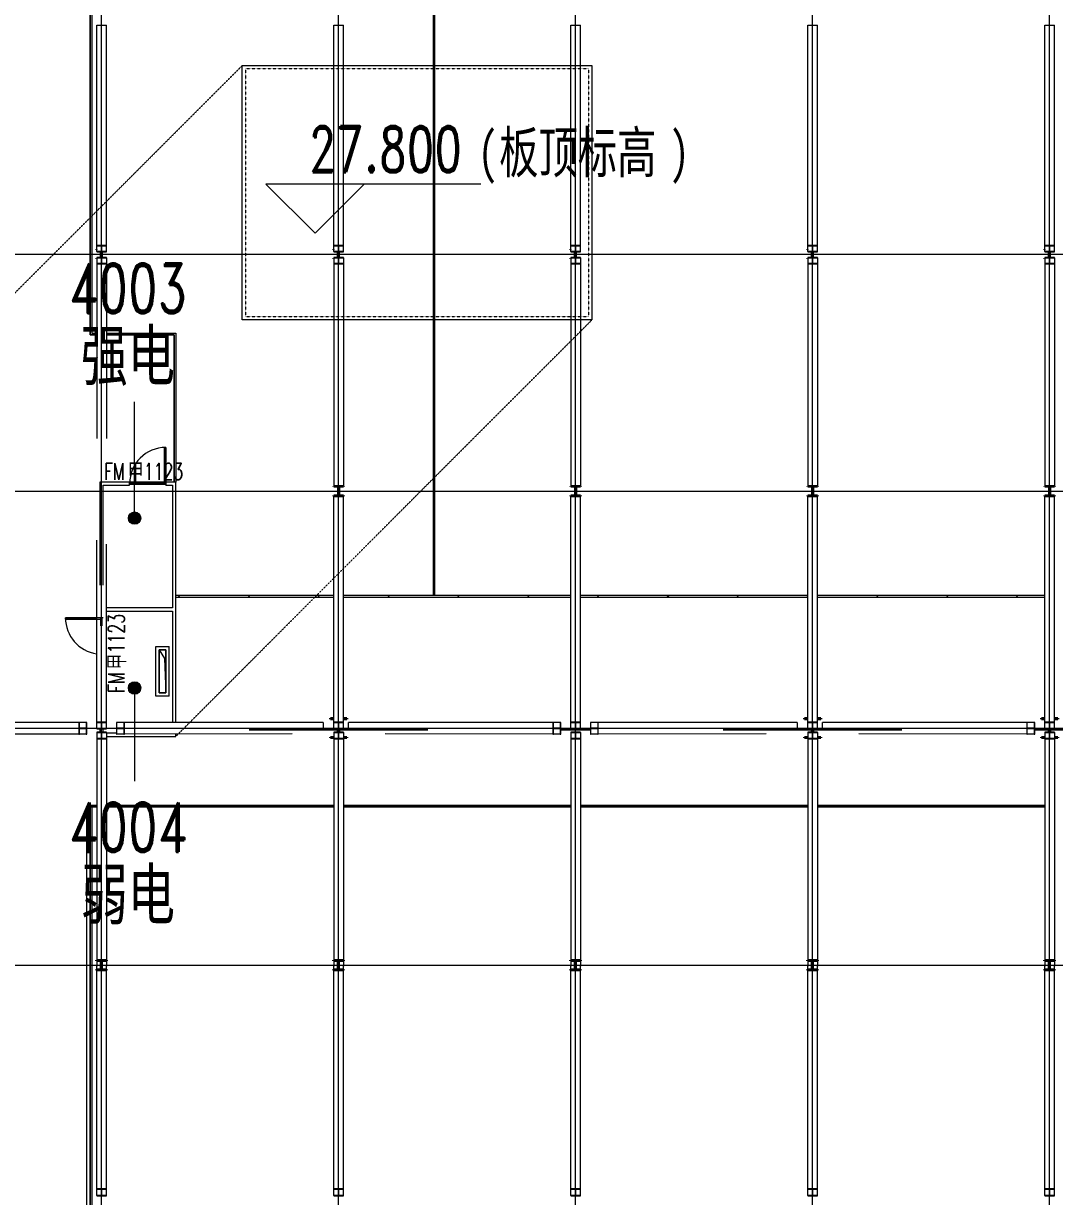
# Model space of a CAD drawing. Header units: millimetres. Extents: x -30000 to 430621, y -31706 to 192400.
# Drawn here: x 127225 to 158550, y 93773 to 129402 of the extents above; entities that cross this region are included whole.
import ezdxf

# ---------------------------------------------------------------- set-up
doc = ezdxf.new("R2010")
doc.units = ezdxf.units.MM
doc.linetypes.add('1_1', pattern=[2, 1, -1])
doc.linetypes.add('轴网线', pattern=[22.04, 18.38, -1.83, 0, -1.83])
doc.layers.get('0').update_dxf_attribs({"color": 8})
for name, color, linetype, lineweight in [('A-ANNO-NOTE', 8, 'Continuous', 5), ('A-AREA-IDEN', 8, 'Continuous', 9), ('A-DETL', 8, 'Continuous', 18), ('A-DETL-THIN', 8, 'Continuous', 5), ('A-DOOR', 8, 'Continuous', 5), ('A-DOOR-IDEN', 8, 'Continuous', 9), ('A-DOOR-OPNG', 8, 'Continuous', 5), ('A-FLOR', 8, 'Continuous', 5), ('A-FLOR-HRAL', 8, 'Continuous', 5), ('A-GENM', 8, 'Continuous', 5), ('A-WALL', 8, 'Continuous', 5), ('A-WALL-PATT', 8, 'Continuous', 9), ('S-BEAM', 8, 'Continuous', 5), ('S-COLS', 8, 'Continuous', 5), ('S-GRID', 8, 'Continuous', 9)]:
    doc.layers.add(name, color=color, linetype=linetype, lineweight=lineweight)
doc.styles.add('RomanD', font='romand__.ttf', dxfattribs={"width": 0.7, "height": 1500})
doc.styles.add('RomanD_1', font='romand__.ttf', dxfattribs={"width": 0.7, "height": 500})
doc.styles.add('RomanD_2', font='romand__.ttf', dxfattribs={"width": 0.7, "height": 1400})
doc.styles.add('仿宋_2', font='simfang.ttf', dxfattribs={"width": 0.7, "height": 1500})
doc.styles.add('仿宋_3', font='simfang.ttf', dxfattribs={"width": 0.7, "height": 1250})
doc.styles.add('微软雅黑', font='Microsoft YaHei.ttf', dxfattribs={"width": 0.7, "height": 500})

# ---------------------------------------------------------------- blocks, each defined once
blk = doc.blocks.new('钢_柱_热轧H - HW300X300-659262-LAY-4F-1_500-A')
at = {"layer": 'S-COLS', "lineweight": 15, "true_color": 0xdddddd}
h = blk.add_hatch(color=254, dxfattribs=at)
h.paths.add_polyline_path([(5, -122), (5, 122), (-5, 122), (-5, -122)], flags=0)
h.paths.add_polyline_path([(9, -131), (5, -122), (-5, -131), (5, -131)], flags=0)
h.paths.add_polyline_path([(-150, -150), (150, -150), (150, -135), (-150, -135), (-150, -150)], flags=0)
h.paths.add_polyline_path([(5, 122), (5, 131), (-5, 129)], flags=0)
h.paths.add_polyline_path([(9, 131), (18, 135), (150, 135), (150, 150), (-150, 150), (-150, 135), (5, 132)], flags=0)
at = {"layer": 'S-COLS', "color": 8, "lineweight": 35, "true_color": 0x777777}
for p, q in [((-150, 150), (150, 150)), ((-150, 135), (-150, 150)), ((-18, 135), (-150, 135)), ((-5, -122), (-5, 122)), ((5, 122), (5, -122)), ((150, 135), (18, 135)), ((150, 150), (150, 135)), ((-150, -135), (-18, -135)), ((-150, -150), (-150, -135)), ((150, -150), (-150, -150)), ((18, -135), (150, -135)), ((150, -135), (150, -150))]:
    blk.add_line(p, q, dxfattribs=at)
for centre, start, end in [((-18, 122), 360, 90), ((18, 122), 90, 180), ((-18, -122), 270, 360), ((18, -122), 180, 270)]:
    blk.add_arc(centre, 13, start, end, dxfattribs=at)
blk = doc.blocks.new('钢_柱_焊接H - H600X500X20X30-V27-LAY-4F-1_500-A')
at = {"layer": 'S-COLS', "lineweight": 15, "true_color": 0xdddddd}
h = blk.add_hatch(color=254, dxfattribs=at)
h.paths.add_polyline_path([(250, -300), (250, -270), (150, -270), (150, -300)], flags=0)
h.paths.add_polyline_path([(-250, -300), (-150, -300), (-150, -270), (-250, -270)], flags=0)
h.paths.add_polyline_path([(5, -123), (10, -123), (5, -50), (-10, -50), (-5, -123), (5, -123)], flags=0)
h.paths.add_polyline_path([(-150, 270), (-150, 300), (-250, 300), (-250, 270)], flags=0)
h.paths.add_polyline_path([(150, 270), (250, 270), (250, 300), (150, 300), (150, 288)], flags=0)
at = {"layer": 'S-COLS', "color": 8, "lineweight": 35, "true_color": 0x777777}
for p, q in [((-250, 300), (-150, 300)), ((-250, 270), (-250, 300)), ((-150, 270), (-250, 270)), ((150, 300), (250, 300)), ((250, 270), (150, 270)), ((250, 300), (250, 270)), ((-250, -270), (-150, -270)), ((-250, -300), (-250, -270)), ((-150, -300), (-250, -300)), ((-10, -123), (-10, -50)), ((10, -50), (10, -123)), ((150, -270), (250, -270)), ((250, -300), (150, -300)), ((250, -270), (250, -300))]:
    blk.add_line(p, q, dxfattribs=at)
blk = doc.blocks.new('钢_柱_焊接H - H600X500X20X30-V28-LAY-4F-1_500-A')
at = {"layer": 'S-COLS', "lineweight": 15, "true_color": 0xdddddd}
h = blk.add_hatch(color=254, dxfattribs=at)
h.paths.add_polyline_path([(150, -300), (250, -300), (250, -270), (150, -270), (150, -287)], flags=0)
h.paths.add_polyline_path([(-150, -300), (-150, -270), (-250, -270), (-250, -300)], flags=0)
h.paths.add_polyline_path([(5, -123), (10, -123), (5, -50), (-10, -50), (-5, -123)], flags=0)
h.paths.add_polyline_path([(-150, 270), (-150, 300), (-250, 300), (-250, 270)], flags=0)
h.paths.add_polyline_path([(250, 270), (250, 300), (150, 300), (150, 270)], flags=0)
at = {"layer": 'S-COLS', "color": 8, "lineweight": 35, "true_color": 0x777777}
for p, q in [((-250, 300), (-150, 300)), ((-250, 270), (-250, 300)), ((-150, 270), (-250, 270)), ((150, 300), (250, 300)), ((250, 270), (150, 270)), ((250, 300), (250, 270)), ((-250, -270), (-150, -270)), ((-250, -300), (-250, -270)), ((-150, -300), (-250, -300)), ((-10, -123), (-10, -50)), ((10, -50), (10, -123)), ((150, -270), (250, -270)), ((250, -300), (150, -300)), ((250, -270), (250, -300))]:
    blk.add_line(p, q, dxfattribs=at)
blk = doc.blocks.new('钢_柱_焊接H - H600X500X20X30-V29-LAY-4F-1_500-A')
at = {"layer": 'S-COLS', "lineweight": 15, "true_color": 0xdddddd}
h = blk.add_hatch(color=254, dxfattribs=at)
h.paths.add_polyline_path([(250, -300), (250, -270), (150, -270), (150, -300)], flags=0)
h.paths.add_polyline_path([(-250, -300), (-150, -300), (-150, -270), (-250, -270)], flags=0)
h.paths.add_polyline_path([(5, -123), (10, -123), (5, -50), (-10, -50), (-5, -123), (5, -123)], flags=0)
h.paths.add_polyline_path([(-150, 270), (-150, 300), (-250, 300), (-250, 270)], flags=0)
h.paths.add_polyline_path([(250, 270), (250, 300), (150, 300), (150, 270)], flags=0)
at = {"layer": 'S-COLS', "color": 8, "lineweight": 35, "true_color": 0x777777}
for p, q in [((-250, 300), (-150, 300)), ((-250, 270), (-250, 300)), ((-150, 270), (-250, 270)), ((150, 300), (250, 300)), ((250, 270), (150, 270)), ((250, 300), (250, 270)), ((-250, -270), (-150, -270)), ((-250, -300), (-250, -270)), ((-150, -300), (-250, -300)), ((-10, -123), (-10, -50)), ((10, -50), (10, -123)), ((150, -270), (250, -270)), ((250, -300), (150, -300)), ((250, -270), (250, -300))]:
    blk.add_line(p, q, dxfattribs=at)
blk = doc.blocks.new('钢_柱_热轧H - HW300X300-659271-LAY-4F-1_500-A')
at = {"layer": 'S-COLS', "lineweight": 15, "true_color": 0xdddddd}
h = blk.add_hatch(color=254, dxfattribs=at)
h.paths.add_polyline_path([(5, -122), (5, 122), (-5, 122), (-5, -122)], flags=0)
h.paths.add_polyline_path([(9, -131), (5, -122), (-5, -131), (5, -131)], flags=0)
h.paths.add_polyline_path([(-150, -150), (150, -150), (150, -135), (-150, -135)], flags=0)
h.paths.add_polyline_path([(5, 122), (5, 131), (-5, 129)], flags=0)
h.paths.add_polyline_path([(9, 131), (18, 135), (150, 135), (150, 150), (-150, 150), (-145, 135), (5, 132)], flags=0)
at = {"layer": 'S-COLS', "color": 8, "lineweight": 35, "true_color": 0x777777}
for p, q in [((-150, 150), (150, 150)), ((-150, 135), (-150, 150)), ((-18, 135), (-150, 135)), ((-5, -122), (-5, 122)), ((5, 122), (5, -122)), ((150, 135), (18, 135)), ((150, 150), (150, 135)), ((-150, -135), (-18, -135)), ((-150, -150), (-150, -135)), ((150, -150), (-150, -150)), ((18, -135), (150, -135)), ((150, -135), (150, -150))]:
    blk.add_line(p, q, dxfattribs=at)
for centre, start, end in [((-18, 122), 360, 90), ((18, 122), 90, 180), ((-18, -122), 270, 360), ((18, -122), 180, 270)]:
    blk.add_arc(centre, 13, start, end, dxfattribs=at)
blk = doc.blocks.new('钢_柱_热轧H - HW300X300-V86-LAY-4F-1_500-A')
at = {"layer": 'S-COLS', "lineweight": 15, "true_color": 0xdddddd}
blk.add_hatch(color=254, dxfattribs=at).paths.add_polyline_path([(4, -104), (5, -104), (0, 67), (-5, 67), (0, -104)], flags=0)
at = {"layer": 'S-COLS', "color": 8, "lineweight": 35, "true_color": 0x777777}
for p, q in [((-150, 135), (-150, 150)), ((-5, -104), (-5, 67)), ((5, 67), (5, -104)), ((-150, -150), (-150, -135))]:
    blk.add_line(p, q, dxfattribs=at)
blk = doc.blocks.new('钢_梁_焊接H - H300X300X10X15-658895-LAY-4F-1_500-A')
at = {"layer": 'S-BEAM', "color": 8, "lineweight": 15, "true_color": 0x777777}
for p, q in [((14250, 129354), (14550, 129354)), ((14250, 122663), (14250, 129354)), ((14550, 122663), (14550, 129354)), ((14550, 122663), (14250, 122663)), ((14250, 122663), (14250, 122653)), ((14250, 122653), (14395, 122653)), ((14250, 122477), (14250, 122653)), ((14395, 122653), (14395, 122477)), ((14405, 122477), (14405, 122653)), ((14405, 122653), (14550, 122653)), ((14550, 122653), (14550, 122663)), ((14550, 122477), (14550, 122653)), ((14395, 122477), (14250, 122477)), ((14250, 122477), (14250, 122467)), ((14250, 122467), (14550, 122467)), ((14550, 122477), (14405, 122477)), ((14550, 122467), (14550, 122477))]:
    blk.add_line(p, q, dxfattribs=at)
blk = doc.blocks.new('钢_梁_焊接H - H300X300X10X15-V232-LAY-4F-1_500-A')
at = {"layer": 'S-BEAM', "color": 8, "lineweight": 15, "true_color": 0x777777}
for p, q in [((129750, 122296), (129450, 122296)), ((129450, 122296), (129450, 122286)), ((129450, 122286), (129595, 122286)), ((129450, 122286), (129450, 122109)), ((129595, 122286), (129595, 122109)), ((129605, 122109), (129605, 122286)), ((129605, 122286), (129750, 122286)), ((129750, 122286), (129750, 122296)), ((129750, 122286), (129750, 122109)), ((129595, 122109), (129450, 122109)), ((129450, 122109), (129450, 122099)), ((129450, 122099), (129750, 122099)), ((129450, 122099), (129450, 116798)), ((129750, 122109), (129605, 122109)), ((129750, 122099), (129750, 122109)), ((129750, 122099), (129750, 116798))]:
    blk.add_line(p, q, dxfattribs=at)
blk = doc.blocks.new('钢_梁_焊接H - H300X300X10X15-V233-LAY-4F-1_500-A')
at = {"layer": 'S-BEAM', "color": 8, "lineweight": 15, "true_color": 0x777777}
for p, q in [((129450, 108179), (129450, 113710)), ((129750, 108179), (129750, 113586)), ((129750, 108179), (129450, 108179)), ((129450, 108179), (129450, 108169)), ((129450, 108169), (129595, 108169)), ((129450, 107986), (129450, 108169)), ((129595, 107986), (129450, 107986)), ((129450, 107986), (129450, 107975)), ((129450, 107975), (129750, 107975)), ((129595, 108169), (129595, 107986)), ((129605, 107986), (129605, 108169)), ((129605, 108169), (129750, 108169)), ((129750, 107986), (129605, 107986)), ((129750, 108169), (129750, 108179)), ((129750, 107986), (129750, 108169)), ((129750, 107975), (129750, 107986))]:
    blk.add_line(p, q, dxfattribs=at)
blk = doc.blocks.new('钢_梁_焊接H - H300X300X10X15-V234-LAY-4F-1_500-A')
at = {"layer": 'S-BEAM', "color": 8, "lineweight": 15, "true_color": 0x777777}
for p, q in [((129750, 107877), (129450, 107877)), ((129450, 107877), (129450, 107867)), ((129450, 107867), (129595, 107867)), ((129450, 107867), (129450, 107683)), ((129595, 107683), (129450, 107683)), ((129450, 107683), (129450, 107673)), ((129450, 107673), (129750, 107673)), ((129450, 107673), (129450, 100949)), ((129595, 107867), (129595, 107683)), ((129605, 107683), (129605, 107867)), ((129605, 107867), (129750, 107867)), ((129750, 107683), (129605, 107683)), ((129750, 107867), (129750, 107877)), ((129750, 107867), (129750, 107683)), ((129750, 107673), (129750, 107683)), ((129750, 107673), (129750, 100770)), ((129450, 100935), (129450, 100770))]:
    blk.add_line(p, q, dxfattribs=at)
blk = doc.blocks.new('钢_梁_焊接H - H300X300X10X15-V235-LAY-4F-1_500-A')
at = {"layer": 'S-BEAM', "color": 8, "lineweight": 15, "true_color": 0x777777}
for p, q in [((129450, 100665), (129450, 100770)), ((129450, 94007), (129450, 100651)), ((129750, 94007), (129750, 100770)), ((129750, 94007), (129450, 94007)), ((129450, 94007), (129450, 93997)), ((129450, 93997), (129595, 93997)), ((129450, 93807), (129450, 93997)), ((129595, 93807), (129450, 93807)), ((129450, 93807), (129450, 93796)), ((129450, 93796), (129750, 93796)), ((129595, 93997), (129595, 93807)), ((129605, 93807), (129605, 93997)), ((129605, 93997), (129750, 93997)), ((129750, 93807), (129605, 93807)), ((129750, 93997), (129750, 94007)), ((129750, 93807), (129750, 93997)), ((129750, 93796), (129750, 93807))]:
    blk.add_line(p, q, dxfattribs=at)
blk = doc.blocks.new('钢_梁_焊接H - H300X300X10X15-658896-LAY-4F-1_500-A')
at = {"layer": 'S-BEAM', "color": 8, "lineweight": 15, "true_color": 0x777777}
for p, q in [((14550, 122296), (14250, 122296)), ((14250, 122296), (14250, 122286)), ((14250, 122286), (14395, 122286)), ((14250, 122286), (14250, 122109)), ((14395, 122286), (14395, 122109)), ((14405, 122109), (14405, 122286)), ((14405, 122286), (14550, 122286)), ((14550, 122286), (14550, 122296)), ((14550, 122286), (14550, 122109)), ((14395, 122109), (14250, 122109)), ((14250, 122109), (14250, 122099)), ((14250, 122099), (14550, 122099)), ((14250, 122099), (14250, 115360)), ((14550, 122109), (14405, 122109)), ((14550, 122099), (14550, 122109)), ((14550, 122099), (14550, 115360)), ((14550, 115360), (14250, 115360))]:
    blk.add_line(p, q, dxfattribs=at)
blk = doc.blocks.new('钢_梁_焊接H - H300X300X10X15-658897-LAY-4F-1_500-A')
at = {"layer": 'S-BEAM', "color": 8, "lineweight": 15, "true_color": 0x777777}
for p, q in [((14250, 115049), (14550, 115049)), ((14250, 108179), (14250, 115049)), ((14550, 108179), (14550, 115049)), ((14550, 108179), (14250, 108179)), ((14250, 108179), (14250, 108169)), ((14250, 108169), (14395, 108169)), ((14250, 107986), (14250, 108169)), ((14395, 107986), (14250, 107986)), ((14250, 107986), (14250, 107975)), ((14250, 107975), (14550, 107975)), ((14395, 108169), (14395, 107986)), ((14405, 107986), (14405, 108169)), ((14405, 108169), (14550, 108169)), ((14550, 107986), (14405, 107986)), ((14550, 108169), (14550, 108179)), ((14550, 107986), (14550, 108169)), ((14550, 107975), (14550, 107986))]:
    blk.add_line(p, q, dxfattribs=at)
blk = doc.blocks.new('钢_梁_焊接H - H300X300X10X15-V245-LAY-4F-1_500-A')
at = {"layer": 'S-BEAM', "color": 8, "lineweight": 15, "true_color": 0x777777}
for p, q in [((136950, 107877), (136650, 107877)), ((136650, 107877), (136650, 107867)), ((136650, 107867), (136795, 107867)), ((136650, 107867), (136650, 107683)), ((136795, 107683), (136650, 107683)), ((136650, 107683), (136650, 107673)), ((136650, 107673), (136950, 107673)), ((136650, 107673), (136650, 100949)), ((136795, 107867), (136795, 107683)), ((136805, 107683), (136805, 107867)), ((136805, 107867), (136950, 107867)), ((136950, 107683), (136805, 107683)), ((136950, 107867), (136950, 107877)), ((136950, 107867), (136950, 107683)), ((136950, 107673), (136950, 107683)), ((136950, 107673), (136950, 100770)), ((136650, 100935), (136650, 100770))]:
    blk.add_line(p, q, dxfattribs=at)
blk = doc.blocks.new('钢_梁_焊接H - H300X300X10X15-V246-LAY-4F-1_500-A')
at = {"layer": 'S-BEAM', "color": 8, "lineweight": 15, "true_color": 0x777777}
for p, q in [((136650, 100665), (136650, 100770)), ((136650, 94007), (136650, 100651)), ((136950, 94007), (136950, 100770)), ((136950, 94007), (136650, 94007)), ((136650, 94007), (136650, 93997)), ((136650, 93997), (136795, 93997)), ((136650, 93807), (136650, 93997)), ((136795, 93807), (136650, 93807)), ((136650, 93807), (136650, 93796)), ((136650, 93796), (136950, 93796)), ((136795, 93997), (136795, 93807)), ((136805, 93807), (136805, 93997)), ((136805, 93997), (136950, 93997)), ((136950, 93807), (136805, 93807)), ((136950, 93997), (136950, 94007)), ((136950, 93807), (136950, 93997)), ((136950, 93796), (136950, 93807))]:
    blk.add_line(p, q, dxfattribs=at)
blk = doc.blocks.new('钢_梁_焊接H - H300X300X10X15-V254-LAY-4F-1_500-A')
at = {"layer": 'S-BEAM', "color": 8, "lineweight": 15, "true_color": 0x777777}
for p, q in [((144150, 107877), (143850, 107877)), ((143850, 107877), (143850, 107867)), ((143850, 107867), (143995, 107867)), ((143850, 107867), (143850, 107683)), ((143995, 107683), (143850, 107683)), ((143850, 107683), (143850, 107673)), ((143850, 107673), (144150, 107673)), ((143850, 107673), (143850, 100949)), ((143995, 107867), (143995, 107683)), ((144005, 107683), (144005, 107867)), ((144005, 107867), (144150, 107867)), ((144150, 107683), (144005, 107683)), ((144150, 107867), (144150, 107877)), ((144150, 107867), (144150, 107683)), ((144150, 107673), (144150, 107683)), ((144150, 107673), (144150, 100770)), ((143850, 100935), (143850, 100770))]:
    blk.add_line(p, q, dxfattribs=at)
blk = doc.blocks.new('钢_梁_焊接H - H300X300X10X15-V255-LAY-4F-1_500-A')
at = {"layer": 'S-BEAM', "color": 8, "lineweight": 15, "true_color": 0x777777}
for p, q in [((143850, 100665), (143850, 100770)), ((143850, 94007), (143850, 100651)), ((144150, 94007), (144150, 100770)), ((144150, 94007), (143850, 94007)), ((143850, 94007), (143850, 93997)), ((143850, 93997), (143995, 93997)), ((143850, 93807), (143850, 93997)), ((143995, 93807), (143850, 93807)), ((143850, 93807), (143850, 93796)), ((143850, 93796), (144150, 93796)), ((143995, 93997), (143995, 93807)), ((144005, 93807), (144005, 93997)), ((144005, 93997), (144150, 93997)), ((144150, 93807), (144005, 93807)), ((144150, 93997), (144150, 94007)), ((144150, 93807), (144150, 93997)), ((144150, 93796), (144150, 93807))]:
    blk.add_line(p, q, dxfattribs=at)
blk = doc.blocks.new('钢_梁_焊接H - H300X300X10X15-V263-LAY-4F-1_500-A')
at = {"layer": 'S-BEAM', "color": 8, "lineweight": 15, "true_color": 0x777777}
for p, q in [((151350, 107877), (151050, 107877)), ((151050, 107877), (151050, 107867)), ((151050, 107867), (151195, 107867)), ((151050, 107867), (151050, 107683)), ((151195, 107683), (151050, 107683)), ((151050, 107683), (151050, 107673)), ((151050, 107673), (151350, 107673)), ((151050, 107673), (151050, 100949)), ((151195, 107867), (151195, 107683)), ((151205, 107683), (151205, 107867)), ((151205, 107867), (151350, 107867)), ((151350, 107683), (151205, 107683)), ((151350, 107867), (151350, 107877)), ((151350, 107867), (151350, 107683)), ((151350, 107673), (151350, 107683)), ((151350, 107673), (151350, 100770)), ((151050, 100935), (151050, 100770))]:
    blk.add_line(p, q, dxfattribs=at)
blk = doc.blocks.new('钢_梁_焊接H - H300X300X10X15-V264-LAY-4F-1_500-A')
at = {"layer": 'S-BEAM', "color": 8, "lineweight": 15, "true_color": 0x777777}
for p, q in [((151050, 100665), (151050, 100770)), ((151050, 94007), (151050, 100651)), ((151350, 94007), (151350, 100770)), ((151350, 94007), (151050, 94007)), ((151050, 94007), (151050, 93997)), ((151050, 93997), (151195, 93997)), ((151050, 93807), (151050, 93997)), ((151195, 93807), (151050, 93807)), ((151050, 93807), (151050, 93796)), ((151050, 93796), (151350, 93796)), ((151195, 93997), (151195, 93807)), ((151205, 93807), (151205, 93997)), ((151205, 93997), (151350, 93997)), ((151350, 93807), (151205, 93807)), ((151350, 93997), (151350, 94007)), ((151350, 93807), (151350, 93997)), ((151350, 93796), (151350, 93807))]:
    blk.add_line(p, q, dxfattribs=at)
blk = doc.blocks.new('钢_梁_焊接H - H300X300X10X15-V272-LAY-4F-1_500-A')
at = {"layer": 'S-BEAM', "color": 8, "lineweight": 15, "true_color": 0x777777}
for p, q in [((158550, 107877), (158250, 107877)), ((158250, 107877), (158250, 107867)), ((158250, 107867), (158395, 107867)), ((158250, 107867), (158250, 107683)), ((158395, 107683), (158250, 107683)), ((158250, 107683), (158250, 107673)), ((158250, 107673), (158550, 107673)), ((158250, 107673), (158250, 100949)), ((158395, 107867), (158395, 107683)), ((158405, 107683), (158405, 107867)), ((158405, 107867), (158550, 107867)), ((158550, 107683), (158405, 107683)), ((158550, 107867), (158550, 107877)), ((158550, 107867), (158550, 107683)), ((158550, 107673), (158550, 107683)), ((158550, 107673), (158550, 100770)), ((158250, 100935), (158250, 100770))]:
    blk.add_line(p, q, dxfattribs=at)
blk = doc.blocks.new('钢_梁_焊接H - H300X300X10X15-V273-LAY-4F-1_500-A')
at = {"layer": 'S-BEAM', "color": 8, "lineweight": 15, "true_color": 0x777777}
for p, q in [((158250, 100665), (158250, 100770)), ((158250, 94007), (158250, 100651)), ((158550, 94007), (158550, 100770)), ((158550, 94007), (158250, 94007)), ((158250, 94007), (158250, 93997)), ((158250, 93997), (158395, 93997)), ((158250, 93807), (158250, 93997)), ((158395, 93807), (158250, 93807)), ((158250, 93807), (158250, 93796)), ((158250, 93796), (158550, 93796)), ((158395, 93997), (158395, 93807)), ((158405, 93807), (158405, 93997)), ((158405, 93997), (158550, 93997)), ((158550, 93807), (158405, 93807)), ((158550, 93997), (158550, 94007)), ((158550, 93807), (158550, 93997)), ((158550, 93796), (158550, 93807))]:
    blk.add_line(p, q, dxfattribs=at)
blk = doc.blocks.new('钢_梁_热轧H - HW350X350-659153-LAY-4F-1_500-A')
at = {"layer": 'S-BEAM', "color": 8, "lineweight": 15, "true_color": 0x777777}
for p, q in [((128910, 108167), (125183, 108171)), ((128923, 108167), (128910, 108167)), ((128910, 108167), (128910, 107817)), ((128923, 108011), (128923, 108167)), ((129134, 108166), (128923, 108167)), ((128923, 107817), (128923, 107973)), ((129125, 107997), (128932, 107998)), ((128932, 107986), (129125, 107985)), ((129147, 108166), (129134, 108166)), ((129134, 108166), (129134, 108010)), ((129134, 107972), (129134, 107816)), ((129147, 107816), (129147, 108166)), ((128910, 107817), (123809, 107823)), ((128910, 107817), (128923, 107817)), ((129134, 107816), (128923, 107817)), ((129134, 107816), (129147, 107816))]:
    blk.add_line(p, q, dxfattribs=at)
for centre, start_param, end_param in [((128932, 108011), 1.570796, 3.141593), ((128932, 107973), 0, 1.570796), ((129125, 108010), 3.141593, 4.712389), ((129125, 107972), 4.712389, 6.283185)]:
    blk.add_ellipse(centre, major_axis=(0, 13), ratio=0.677285, start_param=start_param, end_param=end_param, dxfattribs=at)
blk = doc.blocks.new('钢_梁_热轧H - HW350X350-659154-LAY-4F-1_500-A')
at = {"layer": 'S-BEAM', "color": 8, "lineweight": 15, "true_color": 0x777777}
for p, q in [((130066, 108166), (130053, 108166)), ((130053, 108166), (130053, 107816)), ((130277, 108167), (130066, 108166)), ((130066, 108010), (130066, 108166)), ((130066, 107816), (130066, 107972)), ((130268, 107998), (130075, 107997)), ((130075, 107985), (130268, 107986)), ((130290, 108167), (130277, 108167)), ((130277, 108167), (130277, 108011)), ((130277, 107973), (130277, 107817)), ((136328, 108174), (130290, 108167)), ((130290, 107817), (130290, 108167)), ((136328, 108174), (136328, 108000)), ((130053, 107816), (130066, 107816)), ((130277, 107817), (130066, 107816)), ((130277, 107817), (130290, 107817)), ((135391, 107823), (130290, 107817))]:
    blk.add_line(p, q, dxfattribs=at)
for centre, start_param, end_param in [((130075, 108010), 1.570796, 3.141593), ((130075, 107972), 0, 1.570796), ((130268, 108011), 3.141593, 4.712389), ((130268, 107973), 4.712389, 6.283185)]:
    blk.add_ellipse(centre, major_axis=(0, 13), ratio=0.677285, start_param=start_param, end_param=end_param, dxfattribs=at)
blk = doc.blocks.new('钢_梁_热轧H - HW350X350-659155-LAY-4F-1_500-A')
at = {"layer": 'S-BEAM', "color": 8, "lineweight": 15, "true_color": 0x777777}
for p, q in [((137103, 108000), (137103, 108175)), ((143310, 108167), (137103, 108175)), ((143323, 108167), (143310, 108167)), ((143310, 108167), (143310, 107817)), ((143323, 108011), (143323, 108167)), ((143534, 108166), (143323, 108167)), ((143323, 107817), (143323, 107973)), ((143525, 107997), (143332, 107998)), ((143332, 107986), (143525, 107985)), ((143547, 108166), (143534, 108166)), ((143534, 108166), (143534, 108010)), ((143534, 107972), (143534, 107816)), ((143547, 107816), (143547, 108166)), ((143310, 107817), (138209, 107823)), ((143310, 107817), (143323, 107817)), ((143534, 107816), (143323, 107817)), ((143534, 107816), (143547, 107816))]:
    blk.add_line(p, q, dxfattribs=at)
for centre, start_param, end_param in [((143332, 108011), 1.570796, 3.141593), ((143332, 107973), 0, 1.570796), ((143525, 108010), 3.141593, 4.712389), ((143525, 107972), 4.712389, 6.283185)]:
    blk.add_ellipse(centre, major_axis=(0, 13), ratio=0.677285, start_param=start_param, end_param=end_param, dxfattribs=at)
blk = doc.blocks.new('钢_梁_热轧H - HW350X350-659156-LAY-4F-1_500-A')
at = {"layer": 'S-BEAM', "color": 8, "lineweight": 15, "true_color": 0x777777}
for p, q in [((144466, 108166), (144453, 108166)), ((144453, 108166), (144453, 107816)), ((144677, 108167), (144466, 108166)), ((144466, 108010), (144466, 108166)), ((144466, 107816), (144466, 107972)), ((144668, 107998), (144475, 107997)), ((144475, 107985), (144668, 107986)), ((144690, 108167), (144677, 108167)), ((144677, 108167), (144677, 108011)), ((144677, 107973), (144677, 107817)), ((150728, 108174), (144690, 108167)), ((144690, 107817), (144690, 108167)), ((150728, 108174), (150728, 108000)), ((144453, 107816), (144466, 107816)), ((144677, 107817), (144466, 107816)), ((144677, 107817), (144690, 107817)), ((149791, 107823), (144690, 107817))]:
    blk.add_line(p, q, dxfattribs=at)
for centre, start_param, end_param in [((144475, 108010), 1.570796, 3.141593), ((144475, 107972), 0, 1.570796), ((144668, 108011), 3.141593, 4.712389), ((144668, 107973), 4.712389, 6.283185)]:
    blk.add_ellipse(centre, major_axis=(0, 13), ratio=0.677285, start_param=start_param, end_param=end_param, dxfattribs=at)
blk = doc.blocks.new('钢_梁_热轧H - HW350X350-659157-LAY-4F-1_500-A')
at = {"layer": 'S-BEAM', "color": 8, "lineweight": 15, "true_color": 0x777777}
for p, q in [((151503, 108000), (151503, 108175)), ((157710, 108167), (151503, 108175)), ((157723, 108167), (157710, 108167)), ((157710, 108167), (157710, 107817)), ((157723, 108011), (157723, 108167)), ((157934, 108166), (157723, 108167)), ((157723, 107817), (157723, 107973)), ((157925, 107997), (157732, 107998)), ((157732, 107986), (157925, 107985)), ((157947, 108166), (157934, 108166)), ((157934, 108166), (157934, 108010)), ((157934, 107972), (157934, 107816)), ((157947, 107816), (157947, 108166)), ((157710, 107817), (152609, 107823)), ((157710, 107817), (157723, 107817)), ((157934, 107816), (157723, 107817)), ((157934, 107816), (157947, 107816))]:
    blk.add_line(p, q, dxfattribs=at)
for centre, start_param, end_param in [((157732, 108011), 1.570796, 3.141593), ((157732, 107973), 0, 1.570796), ((157925, 108010), 3.141593, 4.712389), ((157925, 107972), 4.712389, 6.283185)]:
    blk.add_ellipse(centre, major_axis=(0, 13), ratio=0.677285, start_param=start_param, end_param=end_param, dxfattribs=at)
blk = doc.blocks.new('X-ST-F3-04-C-002_HLP2_rvt-1-LAY-4F-1_500-A')
at = {"color": 8, "lineweight": 15, "true_color": 0x777777}
for name, p in [('钢_梁_焊接H - H300X300X10X15-658895-LAY-4F-1_500-A', (115200, 0)), ('钢_梁_焊接H - H300X300X10X15-658895-LAY-4F-1_500-A', (122400, 0)), ('钢_梁_焊接H - H300X300X10X15-658895-LAY-4F-1_500-A', (129600, 0)), ('钢_梁_焊接H - H300X300X10X15-658895-LAY-4F-1_500-A', (136800, 0)), ('钢_梁_焊接H - H300X300X10X15-658895-LAY-4F-1_500-A', (144000, 0)), ('钢_柱_热轧H - HW300X300-V86-LAY-4F-1_500-A', (129595, 122400)), ('钢_梁_焊接H - H300X300X10X15-V232-LAY-4F-1_500-A', (0, 0)), ('钢_柱_热轧H - HW300X300-V86-LAY-4F-1_500-A', (136795, 122400)), ('钢_梁_焊接H - H300X300X10X15-658896-LAY-4F-1_500-A', (122400, 0)), ('钢_柱_热轧H - HW300X300-V86-LAY-4F-1_500-A', (143995, 122400)), ('钢_梁_焊接H - H300X300X10X15-658896-LAY-4F-1_500-A', (129600, 0)), ('钢_柱_热轧H - HW300X300-V86-LAY-4F-1_500-A', (151195, 122400)), ('钢_梁_焊接H - H300X300X10X15-658896-LAY-4F-1_500-A', (136800, 0)), ('钢_柱_热轧H - HW300X300-V86-LAY-4F-1_500-A', (158395, 122400)), ('钢_梁_焊接H - H300X300X10X15-658896-LAY-4F-1_500-A', (144000, 0)), ('钢_柱_热轧H - HW300X300-659262-LAY-4F-1_500-A', (136800, 115200)), ('钢_柱_热轧H - HW300X300-659262-LAY-4F-1_500-A', (144000, 115200)), ('钢_柱_热轧H - HW300X300-659262-LAY-4F-1_500-A', (151200, 115200)), ('钢_柱_热轧H - HW300X300-659262-LAY-4F-1_500-A', (158400, 115200)), ('钢_梁_焊接H - H300X300X10X15-658897-LAY-4F-1_500-A', (122400, 0)), ('钢_梁_焊接H - H300X300X10X15-658897-LAY-4F-1_500-A', (129600, 0)), ('钢_梁_焊接H - H300X300X10X15-658897-LAY-4F-1_500-A', (136800, 0)), ('钢_梁_焊接H - H300X300X10X15-658897-LAY-4F-1_500-A', (144000, 0)), ('钢_梁_焊接H - H300X300X10X15-V233-LAY-4F-1_500-A', (0, 0)), ('钢_梁_热轧H - HW350X350-659153-LAY-4F-1_500-A', (0, 0)), ('钢_梁_热轧H - HW350X350-659154-LAY-4F-1_500-A', (0, 0)), ('钢_柱_焊接H - H600X500X20X30-V27-LAY-4F-1_500-A', (136800, 108000)), ('钢_梁_热轧H - HW350X350-659155-LAY-4F-1_500-A', (0, 0)), ('钢_梁_热轧H - HW350X350-659156-LAY-4F-1_500-A', (0, 0)), ('钢_柱_焊接H - H600X500X20X30-V28-LAY-4F-1_500-A', (151200, 108000)), ('钢_梁_热轧H - HW350X350-659157-LAY-4F-1_500-A', (0, 0)), ('钢_柱_焊接H - H600X500X20X30-V29-LAY-4F-1_500-A', (158400, 108000)), ('钢_梁_焊接H - H300X300X10X15-V234-LAY-4F-1_500-A', (0, 0)), ('钢_梁_焊接H - H300X300X10X15-V245-LAY-4F-1_500-A', (0, 0)), ('钢_梁_焊接H - H300X300X10X15-V254-LAY-4F-1_500-A', (0, 0)), ('钢_梁_焊接H - H300X300X10X15-V263-LAY-4F-1_500-A', (0, 0)), ('钢_梁_焊接H - H300X300X10X15-V272-LAY-4F-1_500-A', (0, 0)), ('钢_柱_热轧H - HW300X300-659271-LAY-4F-1_500-A', (129595, 100800)), ('钢_柱_热轧H - HW300X300-659271-LAY-4F-1_500-A', (136795, 100800)), ('钢_柱_热轧H - HW300X300-659271-LAY-4F-1_500-A', (143995, 100800)), ('钢_柱_热轧H - HW300X300-659271-LAY-4F-1_500-A', (151195, 100800)), ('钢_柱_热轧H - HW300X300-659271-LAY-4F-1_500-A', (158395, 100800)), ('钢_梁_焊接H - H300X300X10X15-V235-LAY-4F-1_500-A', (0, 0)), ('钢_梁_焊接H - H300X300X10X15-V246-LAY-4F-1_500-A', (0, 0)), ('钢_梁_焊接H - H300X300X10X15-V255-LAY-4F-1_500-A', (0, 0)), ('钢_梁_焊接H - H300X300X10X15-V264-LAY-4F-1_500-A', (0, 0)), ('钢_梁_焊接H - H300X300X10X15-V273-LAY-4F-1_500-A', (0, 0))]:
    blk.add_blockref(name, p, dxfattribs=at)
blk = doc.blocks.new('单扇平开防火门_带观察窗 - FM甲1123-V4-LAY-4F-1_500-A')
at = {"layer": 'A-DOOR'}
for p, q in [((550, 1100), (510, 1100)), ((510, 1100), (510, 0)), ((510, 1100), (550, 1100)), ((510, 900), (510, 1100)), ((550, 0), (550, 1100)), ((550, 1100), (550, 900)), ((510, 700), (510, 900)), ((550, 900), (550, 700)), ((510, 150), (510, 700)), ((550, 700), (550, 150)), ((510, 0), (550, 0))]:
    blk.add_line(p, q, dxfattribs=at)
blk.add_arc((550, 0), 1100, 90, 172.097, dxfattribs=at)
at = {"layer": 'A-DOOR-OPNG'}
for p, q in [((303, 20), (550, 20)), ((550, -49), (550, 50)), ((303, -20), (550, -20))]:
    blk.add_line(p, q, dxfattribs=at)
blk = doc.blocks.new('楼板洞口 - 楼板洞口-翻边100mm-2146857-LAY-4F-1_500-A')
at = {"layer": 'A-GENM'}
for p, q in [((-100, -100), (-100, 300)), ((1400, 300), (-100, 300)), ((0, 0), (0, 200)), ((0, 200), (1300, 200)), ((0, 200), (0, 0)), ((1300, 200), (0, 200)), ((0, 0), (260, 160)), ((1300, 0), (0, 0)), ((0, 0), (1300, 0)), ((260, 160), (1300, 200)), ((1300, 200), (1300, 0)), ((1300, 0), (1300, 200)), ((1400, 300), (1400, -100)), ((1400, -100), (-100, -100))]:
    blk.add_line(p, q, dxfattribs=at)
blk = doc.blocks.new('单扇平开防火门_带观察窗 - FM甲1123-V427-LAY-4F-1_500-A')
at = {"layer": 'A-DOOR'}
for p, q in [((550, 1100), (510, 1100)), ((510, 1100), (510, 0)), ((510, 1100), (550, 1100)), ((510, 900), (510, 1100)), ((550, 0), (550, 1100)), ((550, 1100), (550, 900)), ((510, 700), (510, 900)), ((550, 900), (550, 700)), ((510, 0), (510, 700)), ((550, 700), (550, 50)), ((510, 0), (550, 0)), ((550, 0), (510, 0))]:
    blk.add_line(p, q, dxfattribs=at)
blk.add_arc((550, 0), 1100, 90, 180, dxfattribs=at)
at = {"layer": 'A-DOOR-OPNG'}
for p, q in [((-550, -50), (-550, 50)), ((-550, 20), (550, 20)), ((550, -49), (550, 50)), ((-550, -20), (550, -20))]:
    blk.add_line(p, q, dxfattribs=at)
blk = doc.blocks.new('顶部扶栏类型 - 顶部扶栏_内部_-3241360-LAY-4F-1_500-A')
at = {"layer": 'A-FLOR-HRAL'}
for p, q in [((129250, 119950), (129250, 151250)), ((129300, 151200), (129300, 120000)), ((129450, 119950), (129250, 119950)), ((129300, 120000), (129450, 120000)), ((129750, 120000), (131850, 120000)), ((131800, 119950), (129750, 119950)), ((131800, 115475), (131800, 119950)), ((131850, 120000), (131850, 115475))]:
    blk.add_line(p, q, dxfattribs=at)
blk = doc.blocks.new('顶部扶栏类型 - 顶部扶栏_内部_-V434-LAY-4F-1_500-A')
at = {"layer": 'A-FLOR-HRAL'}
for p, q in [((129250, 151250), (129250, 119950)), ((129300, 151200), (129300, 120000)), ((129250, 119950), (129450, 119950)), ((129300, 120000), (129450, 120000)), ((129750, 120000), (131850, 120000)), ((129750, 119950), (131800, 119950)), ((131800, 119950), (131800, 115475)), ((131850, 120000), (131850, 115475))]:
    blk.add_line(p, q, dxfattribs=at)
blk = doc.blocks.new('顶部扶栏类型 - 顶部扶栏_内部_-3241574-LAY-4F-1_500-A')
at = {"layer": 'A-FLOR-HRAL'}
for p, q in [((134087, 108000), (136650, 108000)), ((136950, 108000), (139513, 108000)), ((143547, 108000), (143850, 108000)), ((144150, 108000), (144453, 108000)), ((148487, 108000), (151050, 108000)), ((151350, 108000), (153913, 108000)), ((157947, 108000), (158250, 108000)), ((158550, 108000), (158853, 108000)), ((162887, 108000), (165450, 108000)), ((165750, 108000), (168313, 108000)), ((172347, 108000), (172650, 108000)), ((172950, 108000), (173253, 108000)), ((177287, 108000), (178625, 108000)), ((178625, 108000), (178625, 107950)), ((139513, 107950), (134087, 107950)), ((144453, 107950), (143547, 107950)), ((153913, 107950), (148487, 107950)), ((158853, 107950), (157947, 107950)), ((168313, 107950), (162887, 107950)), ((173253, 107950), (172347, 107950)), ((178625, 107950), (177287, 107950))]:
    blk.add_line(p, q, dxfattribs=at)
blk = doc.blocks.new('顶部扶栏类型 - 顶部扶栏_内部_-V444-LAY-4F-1_500-A')
at = {"layer": 'A-FLOR-HRAL'}
for p, q in [((134087, 108000), (136650, 108000)), ((136950, 108000), (139513, 108000)), ((143547, 108000), (143850, 108000)), ((144150, 108000), (144453, 108000)), ((148487, 108000), (151050, 108000)), ((151350, 108000), (153913, 108000)), ((157947, 108000), (158250, 108000)), ((158550, 108000), (158853, 108000)), ((162887, 108000), (165450, 108000)), ((165750, 108000), (168313, 108000)), ((172347, 108000), (172650, 108000)), ((172950, 108000), (173253, 108000)), ((177287, 108000), (178625, 108000)), ((178625, 108000), (178625, 107950)), ((134087, 107950), (139513, 107950)), ((143547, 107950), (144453, 107950)), ((148487, 107950), (153913, 107950)), ((157947, 107950), (158853, 107950)), ((162887, 107950), (168313, 107950)), ((172347, 107950), (173253, 107950)), ((177287, 107950), (178625, 107950))]:
    blk.add_line(p, q, dxfattribs=at)
blk = doc.blocks.new('顶部扶栏类型 - 顶部扶栏_内部_-3241605-LAY-4F-1_500-A')
at = {"layer": 'A-FLOR-HRAL'}
for p, q in [((129250, 79366), (129250, 105647)), ((129250, 105647), (129450, 105647)), ((129300, 105597), (129300, 79366)), ((129450, 105597), (129300, 105597)), ((129750, 105647), (136650, 105647)), ((136650, 105597), (129750, 105597)), ((136950, 105647), (143850, 105647)), ((143850, 105597), (136950, 105597)), ((144150, 105647), (151050, 105647)), ((151050, 105597), (144150, 105597)), ((151350, 105647), (158250, 105647)), ((158250, 105597), (151350, 105597))]:
    blk.add_line(p, q, dxfattribs=at)
blk = doc.blocks.new('顶部扶栏类型 - 顶部扶栏_内部_-V445-LAY-4F-1_500-A')
at = {"layer": 'A-FLOR-HRAL'}
for p, q in [((129300, 105622), (129250, 105622)), ((129250, 105622), (129250, 79366)), ((129275, 105597), (129275, 105647)), ((129450, 105647), (129275, 105647)), ((129450, 105597), (129275, 105597)), ((129300, 105622), (129300, 79366)), ((136650, 105647), (129750, 105647)), ((136650, 105597), (129750, 105597)), ((143850, 105647), (136950, 105647)), ((143850, 105597), (136950, 105597)), ((151050, 105647), (144150, 105647)), ((151050, 105597), (144150, 105597)), ((158250, 105647), (151350, 105647)), ((158250, 105597), (151350, 105597))]:
    blk.add_line(p, q, dxfattribs=at)
blk = doc.blocks.new('高程点-说明仿宋-2 - 高程点-说明仿宋-2-1141479-LAY-4F-1_500-A')
at = {"layer": 'A-ANNO-NOTE', "lineweight": 18}
for p, q in [((10.062, 2.987), (-2.987, 2.987)), ((0, 0), (-2.987, 2.987)), ((0, 0), (2.987, 2.987))]:
    blk.add_line(p, q, dxfattribs=at)

msp = doc.modelspace()

# ---------------------------------------------------------------- hatches: boundary and pattern name
at = {"layer": 'A-AREA-IDEN', "lineweight": 18}
h = msp.add_hatch(color=256, dxfattribs=at)
edge = h.paths.add_edge_path(flags=0)
edge.add_arc((130602.5, 114378.2), 187.5, 0, 360)
h = msp.add_hatch(color=256, dxfattribs=at)
edge = h.paths.add_edge_path(flags=0)
edge.add_arc((130602.5, 109219.1), 187.5, 0, 360)
at = {"layer": 'A-WALL-PATT', "lineweight": 5}
h = msp.add_hatch(dxfattribs=at)
h.set_pattern_fill('FP_13', color=256, style=0, pattern_type=2)
h.set_pattern_definition([(45, (-4e-09, 0), (-1060.66, 1060.66), []), (135, (-4e-09, 0), (-1060.66, -1060.66), [])])
h.paths.add_polyline_path([(139725, 112025), (139725, 151550), (139675, 151550), (139675, 112025)], flags=0)
h.paths.add_polyline_path([(139675, 153050), (139725, 153050), (139725, 157850), (139675, 157850), (139675, 153549.5)], flags=0)
h.paths.add_polyline_path([(139725, 158100), (139725, 158150), (139675, 158150), (139675.5, 158100)], flags=0)
h = msp.add_hatch(dxfattribs=at)
h.set_pattern_fill('FP_14', color=256, style=0, pattern_type=2)
h.set_pattern_definition([(135, (-4e-09, 0), (-1060.66, -1060.66), [])])
h.paths.add_polyline_path([(178725, 111975), (178725, 112025), (172950, 112025), (172950, 111975), (173842.9, 111975)], flags=0)
h.paths.add_polyline_path([(131850, 111975), (136650, 111975), (136650, 112025), (131850, 112025)], flags=0)
h.paths.add_polyline_path([(151050, 111975), (151050, 112025), (144150, 112019.3), (144150, 111975), (147254.7, 111975)], flags=0)
h.paths.add_polyline_path([(151350, 111975), (158250, 111975), (158250, 112025), (151350, 112025), (151350, 112010.1)], flags=0)
h.paths.add_polyline_path([(167195.8, 111975), (172650, 111975), (172650, 112025), (165750, 112025), (165750, 111975)], flags=0)
h.paths.add_polyline_path([(140607.7, 111975), (143850, 111975), (143850, 112025), (136950, 112025), (136950, 111975)], flags=0)
h.paths.add_polyline_path([(160548.8, 111975), (165450, 111975), (165450, 112025), (158550, 112025), (158550, 111975)], flags=0)

# ---------------------------------------------------------------- linework, layer by layer
at = {"layer": 'A-AREA-IDEN', "lineweight": 18}
for p, q in [((130602.5, 114378.2), (130602.5, 117910.2)), ((130602.5, 109219.1), (130602.5, 106388.2))]:
    msp.add_line(p, q, dxfattribs=at)
for centre in [(130602.5, 114378.2), (130602.5, 109219.1)]:
    msp.add_circle(centre, 187.5, dxfattribs=at)
at = {"layer": 'A-DETL', "linetype": '1_1', "lineweight": 5}
for p, q in [((121225, 115475), (133872.4, 128122.4)), ((144397.4, 128022.4), (133972.4, 128022.4)), ((133972.4, 128022.4), (133972.4, 120497.4)), ((144397.4, 120497.4), (144397.4, 128022.4)), ((133972.4, 120497.4), (144397.4, 120497.4)), ((131850, 107750), (144497.4, 120397.4))]:
    msp.add_line(p, q, dxfattribs=at)
at = {"layer": 'A-DETL-THIN'}
for p, q in [((133872.4, 128122.4), (144497.4, 128122.4)), ((133872.4, 120397.4), (133872.4, 128122.4)), ((144497.4, 128122.4), (144497.4, 120397.4)), ((144497.4, 120397.4), (133872.4, 120397.4))]:
    msp.add_line(p, q, dxfattribs=at)
at = {"layer": 'A-FLOR'}
for p, q in [((131510, 115475), (130450, 115475)), ((129150, 105597), (129250, 105597)), ((129150, 79366.6), (129150, 105597))]:
    msp.add_line(p, q, dxfattribs=at)
at = {"layer": 'A-WALL'}
for p, q in [((139675, 151550), (139675, 112025)), ((139725, 112025), (139725, 151550)), ((129550, 115475), (129550, 112344.1)), ((130450, 115475), (129550, 115475)), ((130450, 115375), (130450, 115475)), ((131850, 115475), (131550, 115475)), ((131550, 115475), (131550, 115375)), ((131850, 108168.7), (131850, 115475)), ((129650, 112344.1), (129650, 115375)), ((129650, 115375), (130450, 115375)), ((131550, 115375), (131750, 115375)), ((131750, 115375), (131750, 111650)), ((136650, 112025), (131850, 112025)), ((131850, 111975), (136650, 111975)), ((143850, 112025), (136950, 112025)), ((136950, 111975), (143850, 111975)), ((151050, 112025), (144150, 112025)), ((144150, 111975), (151050, 111975)), ((158250, 112025), (151350, 112025)), ((151350, 111975), (158250, 111975)), ((131750, 111650), (129750, 111650)), ((129750, 111550), (131750, 111550)), ((131750, 111550), (131750, 108168.6)), ((129550, 107975.5), (129550, 107877.3)), ((129650, 107877.3), (129650, 107975.5)), ((130053.1, 107850), (129750, 107850)), ((129750, 107750), (131850, 107750)), ((131850, 107750), (131850, 107818.7))]:
    msp.add_line(p, q, dxfattribs=at)
at = {"layer": 'S-GRID', "linetype": '轴网线'}
for p, q in [((129600, -17706.2), (129600, 174400)), ((136800, -17706.2), (136800, 174400)), ((144000, -17706.2), (144000, 174400)), ((151200, -17706.2), (151200, 174400)), ((158400, -17706.2), (158400, 174400)), ((-16000, 122400), (308800, 122400)), ((-16000, 115200), (308800, 115200)), ((-16000, 108000), (308800, 108000)), ((-16000, 100800), (308800, 100800))]:
    msp.add_line(p, q, dxfattribs=at)

# ---------------------------------------------------------------- block references
at = {"lineweight": 5}
msp.add_blockref('X-ST-F3-04-C-002_HLP2_rvt-1-LAY-4F-1_500-A', (0, 0), dxfattribs=at)
at = {"layer": 'A-ANNO-NOTE', "lineweight": 18, "xscale": 500, "yscale": 500, "zscale": 500}
msp.add_blockref('高程点-说明仿宋-2 - 高程点-说明仿宋-2-1141479-LAY-4F-1_500-A', (136085, 123032.5), dxfattribs=at)
at = {"layer": 'A-DOOR'}
msp.add_blockref('单扇平开防火门_带观察窗 - FM甲1123-V427-LAY-4F-1_500-A', (131000, 115425), dxfattribs=at)
at = {"layer": 'A-DOOR', "rotation": 89.99999999999974}
msp.add_blockref('单扇平开防火门_带观察窗 - FM甲1123-V4-LAY-4F-1_500-A', (129600, 110800), dxfattribs=at)
at = {"layer": 'A-FLOR-HRAL'}
for name in ['顶部扶栏类型 - 顶部扶栏_内部_-3241360-LAY-4F-1_500-A', '顶部扶栏类型 - 顶部扶栏_内部_-V434-LAY-4F-1_500-A', '顶部扶栏类型 - 顶部扶栏_内部_-3241574-LAY-4F-1_500-A', '顶部扶栏类型 - 顶部扶栏_内部_-V444-LAY-4F-1_500-A', '顶部扶栏类型 - 顶部扶栏_内部_-3241605-LAY-4F-1_500-A', '顶部扶栏类型 - 顶部扶栏_内部_-V445-LAY-4F-1_500-A']:
    msp.add_blockref(name, (0, 0), dxfattribs=at)
at = {"layer": 'A-GENM', "rotation": 270.0000000000003}
msp.add_blockref('楼板洞口 - 楼板洞口-翻边100mm-2146857-LAY-4F-1_500-A', (131350, 110375), dxfattribs=at)

# ---------------------------------------------------------------- texts
at = {"layer": 'A-ANNO-NOTE', "lineweight": 9, "attachment_point": 1}
for s, insert, char_height, width, style in [('27.800', (135888.2, 126281.5), 1400, 6229.112, 'RomanD_2'), ('\\f仿宋|b0|i0|c134|p49|;\\W.7;(', (141029.7, 126113.8), 1250, 785.654, '仿宋_3'), ('板顶标高', (141677.9, 126113.8), 1250, 6285.23, '仿宋_3'), ('\\f仿宋|b0|i0|c134|p49|;\\W.7;)', (146863.8, 126113.8), 1250, 785.654, '仿宋_3')]:
    msp.add_mtext(s, dxfattribs=dict(at, insert=insert, char_height=char_height, width=width, style=style))
at = {"layer": 'A-AREA-IDEN', "char_height": 1500, "attachment_point": 1}
for s, insert, width, style in [('4003', (128600.5, 122107.4), 4826.159, 'RomanD'), ('强电', (128964, 120073.2), 3928.269, '仿宋_2'), ('4004', (128600.5, 105738.4), 4826.159, 'RomanD'), ('弱电', (128964, 103704.3), 3928.269, '仿宋_2')]:
    msp.add_mtext(s, dxfattribs=dict(at, insert=insert, width=width, style=style))
at = {"layer": 'A-DOOR-IDEN', "char_height": 500, "attachment_point": 1}
for s, insert, width, style in [('FM', (129675.1, 116043.2), 869.831, 'RomanD_1'), ('\\f微软雅黑|b0|i0|c134|p34|;\\W.7;甲', (130392.8, 116043.2), 589.24, '微软雅黑'), ('1123', (130879, 116043.2), 1683.544, 'RomanD_1')]:
    msp.add_mtext(s, dxfattribs=dict(at, insert=insert, width=width, style=style))
at = {"layer": 'A-DOOR-IDEN', "char_height": 500, "attachment_point": 1, "rotation": 90}
for s, insert, width, style in [('1123', (129799.3, 110269.8), 1683.544, 'RomanD_1'), ('\\f微软雅黑|b0|i0|c134|p34|;\\W.7;甲', (129799.3, 109783.6), 589.24, '微软雅黑'), ('FM', (129799.3, 109065.9), 869.831, 'RomanD_1')]:
    msp.add_mtext(s, dxfattribs=dict(at, insert=insert, width=width, style=style))

doc.saveas('drawing.dxf')
